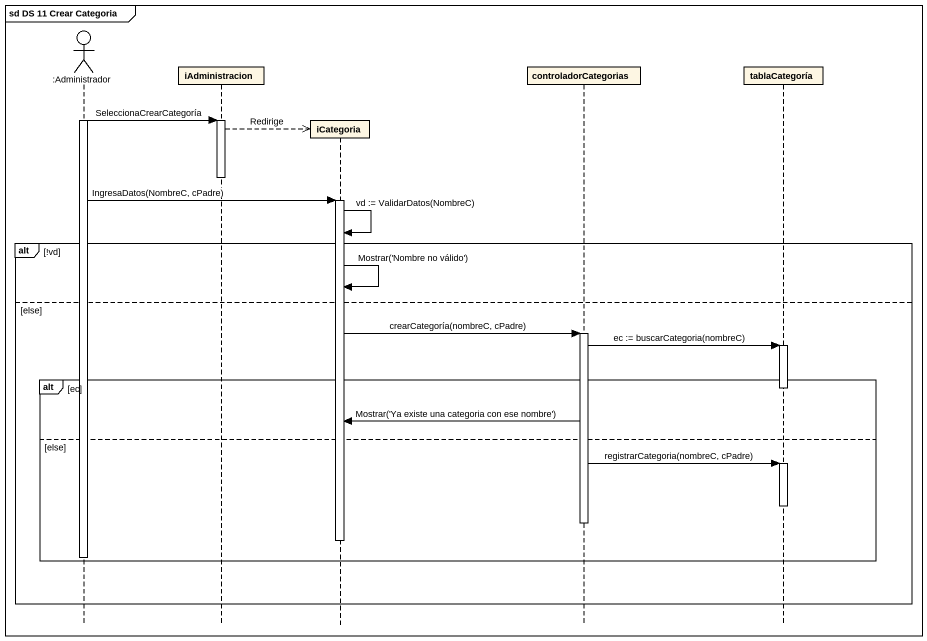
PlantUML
@startuml
mainframe sd DS 11 Crear Categoria
hide footbox
actor ":Administrador" as Administrador
participant iAdministracion
participant iCategoria
participant controladorCategorias
participant tablaCategoría

activate Administrador
Administrador -> iAdministracion : SeleccionaCrearCategoría
activate iAdministracion
iAdministracion -->> iCategoria ** : Redirige
deactivate iAdministracion
Administrador -> iCategoria : IngresaDatos(NombreC, cPadre)
activate iCategoria
iCategoria -> iCategoria : vd := ValidarDatos(NombreC)
alt !vd
  iCategoria -> iCategoria : Mostrar('Nombre no válido')
else else
  iCategoria -> controladorCategorias : crearCategoría(nombreC, cPadre)
  activate controladorCategorias
  controladorCategorias -> tablaCategoría : ec := buscarCategoria(nombreC)
  activate tablaCategoría
  alt ec
    deactivate tablaCategoría
    controladorCategorias -> iCategoria : Mostrar('Ya existe una categoria con ese nombre')
  else else
    controladorCategorias -> tablaCategoría : registrarCategoria(nombreC, cPadre)
    activate tablaCategoría
    deactivate tablaCategoría
    deactivate controladorCategorias
    deactivate iCategoria
    deactivate Administrador
  end
end
@enduml
